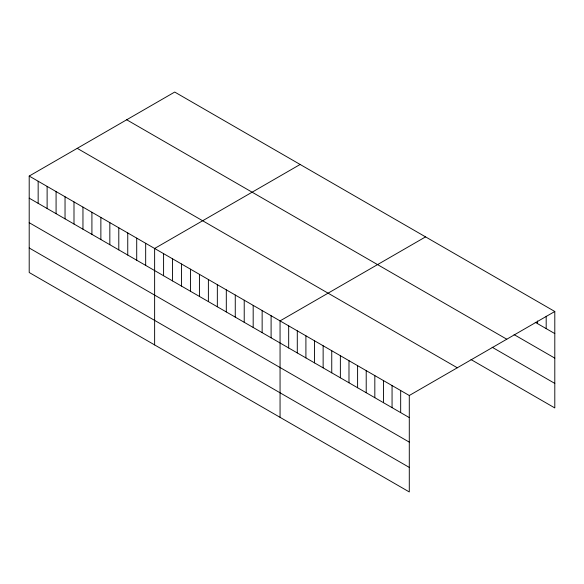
<?xml version="1.0" encoding="UTF-8"?>
<svg xmlns="http://www.w3.org/2000/svg" width="584" height="584" viewBox="0 0 584 584"><rect width="100%" height="100%" fill="white"/><g stroke="black" fill="none" stroke-linecap="round" stroke-linejoin="round"><path stroke-width="0.88" d="M29.2 176.061L409.289 395.499L409.289 491.947L29.2 272.509L29.2 176.061L174.711 92.053L554.8 311.491L554.8 407.939L470.996 359.554M300.139 164.469L154.629 248.477L154.629 344.925M425.568 236.885L280.057 320.893L280.057 417.341M409.289 395.499L554.8 311.491M535.221 322.288L554.8 333.588M514.073 334.61L554.8 358.123M126.692 119.771L506.781 339.216M492.144 347.232L554.8 383.403M77.219 148.336L457.309 367.781M29.2 198.158L409.289 417.596M29.2 222.694L409.289 442.132M29.2 247.974L409.289 467.412M546.186 316.243L546.186 328.617M537.572 320.988L537.572 323.646M400.675 390.528L400.675 412.625M392.061 385.557L392.061 407.654M383.447 380.578L383.447 402.675M374.826 375.607L374.826 397.704M366.212 370.636L366.212 392.733M357.598 365.657L357.598 387.754M348.984 360.686L348.984 382.783M340.37 355.707L340.37 377.804M331.748 350.736L331.748 372.833M323.135 345.764L323.135 367.862M314.521 340.786L314.521 362.883M305.906 335.815L305.906 357.912M297.293 330.843L297.293 352.94M288.678 325.865L288.678 347.962M271.1 315.718L271.1 337.815M262.143 310.549L262.143 332.646M253.179 305.374L253.179 327.471M244.221 300.205L244.221 322.295M235.264 295.029L235.264 317.127M226.307 289.854L226.307 311.951M217.343 284.685L217.343 306.782M208.386 279.51L208.386 301.607M199.429 274.341L199.429 296.438M190.464 269.166L190.464 291.263M181.507 263.997L181.507 286.087M172.55 258.822L172.55 280.919M163.586 253.646L163.586 275.743M145.672 243.302L145.672 265.399M136.714 238.133L136.714 260.23M127.75 232.958L127.75 255.055M118.793 227.782L118.793 249.879M109.836 222.613L109.836 244.711M100.871 217.438L100.871 239.535M91.914 212.269L91.914 234.367M82.957 207.094L82.957 229.191M73.993 201.925L73.993 224.022M65.036 196.75L65.036 218.847M56.079 191.574L56.079 213.671M47.121 186.405L47.121 208.503M38.157 181.23L38.157 203.327"/></g></svg>
